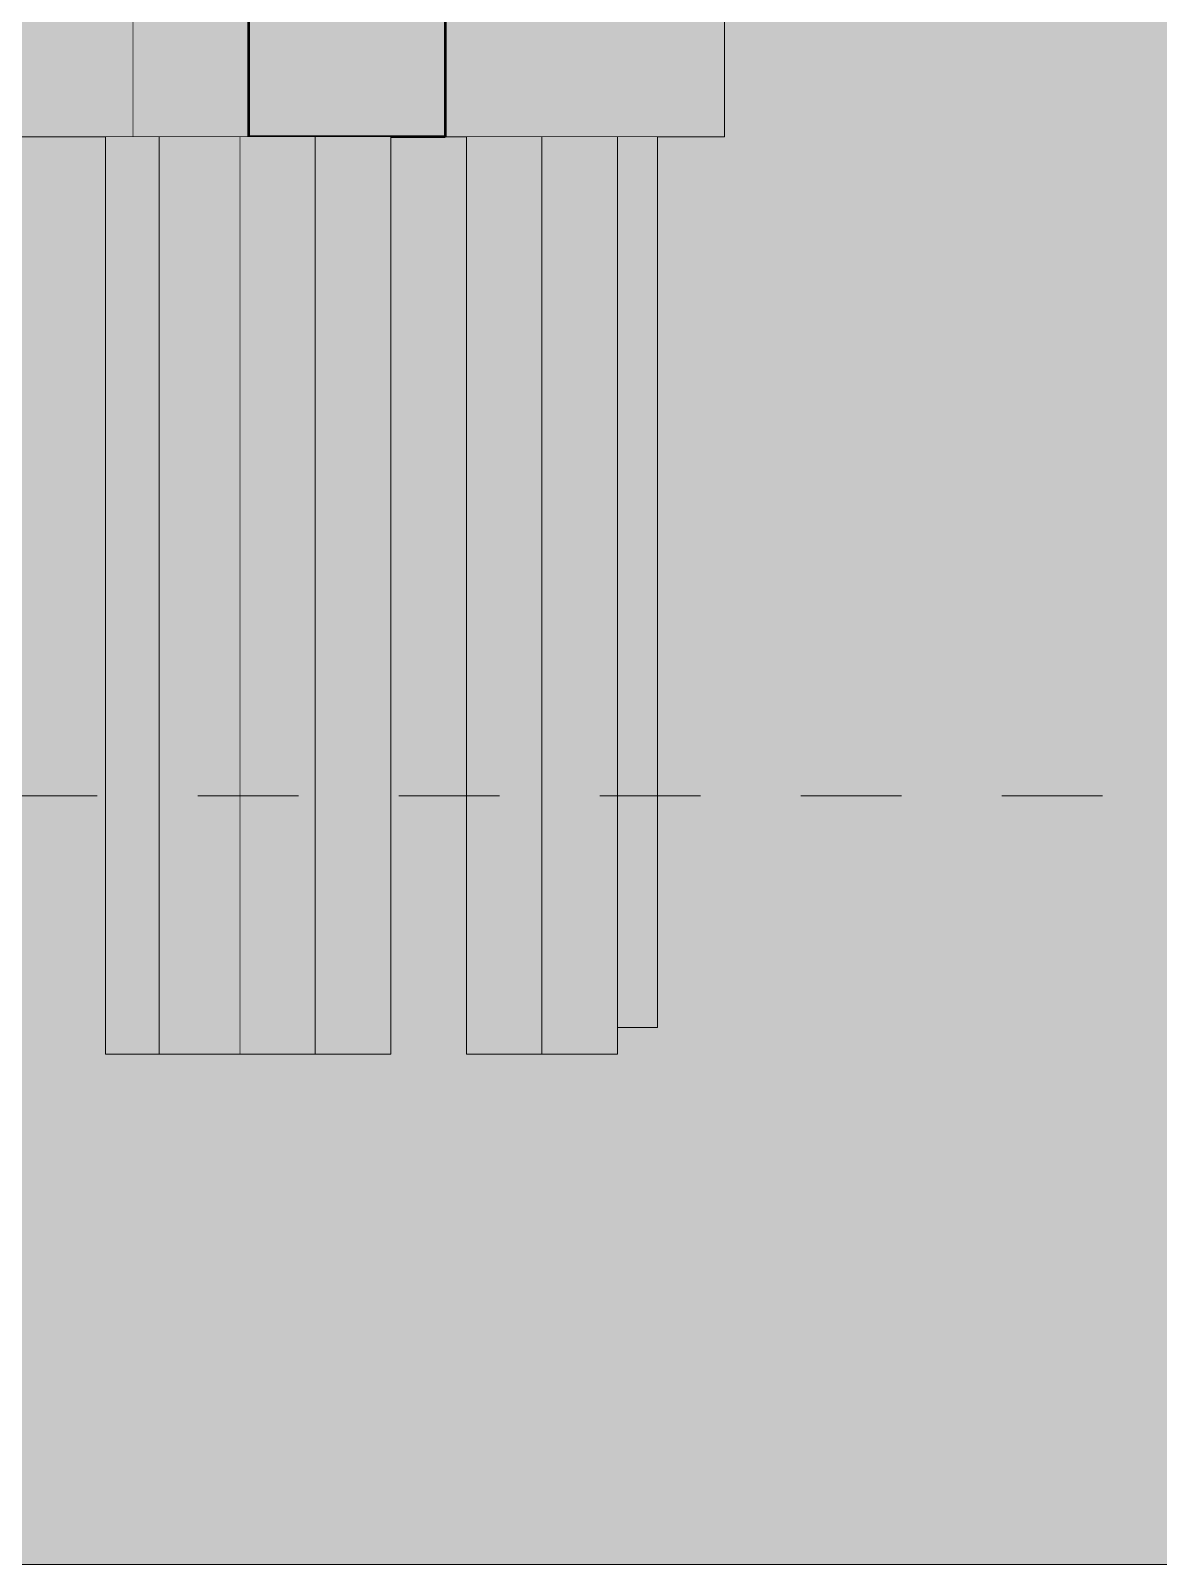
# Model space of a CAD drawing. Header units: millimetres. Extents: x -48147 to 1428745, y -495156 to 18123.
# Drawn here: x 1398597 to 1401764, y -495156 to -490851 of the extents above; entities that cross this region are included whole.
import ezdxf

# ---------------------------------------------------------------- set-up
doc = ezdxf.new("R2010")
doc.units = ezdxf.units.MM
doc.header["$MEASUREMENT"] = 0
doc.linetypes.add('Dashed', pattern=[2822.222233, 1411.111116, -1411.111116])
doc.linetypes.add('Wipeout_Contour', pattern=[1000, 0, -1000])
for name, color, linetype, lineweight, true_color in [('0_Pen_No__105', 7, 'Continuous', 15, 0xa6a6a6), ('S-160-M_FOUND.IFC Import_Pen_No__104', 7, 'Continuous', 15, 0xa6a6a6), ('S-160-M_FOUND.IFC Import_Pen_No__24', 7, 'Continuous', 50, 0x2a2a2a)]:
    doc.layers.add(name, color=color, linetype=linetype, lineweight=lineweight, true_color=true_color)
for name, color, linetype, lineweight in [('A-95-P_Drawing_Pen_No__1', 7, 'Continuous', 13), ('A-95-P_Drawing_Pen_No__84', 8, 'Continuous', 20), ('S-160-M_FOUND.IFC Import_Pen_No__1', 7, 'Continuous', 13), ('S-160-M_FOUND.IFC Import_Pen_No__4', 7, 'Continuous', 20)]:
    doc.layers.add(name, color=color, linetype=linetype, lineweight=lineweight)
doc.layers.add('S-160-M_FOUND.IFC Import', color=7, linetype='Continuous')

# ---------------------------------------------------------------- blocks, each defined once
blk = doc.blocks.new('Section Elem_531_2', base_point=(1341556.5, -489899))
at = {"color": 254, "linetype": 'Wipeout_Contour', "lineweight": 0, "ltscale": 5930517.583681281}
blk.add_wipeout([(1399208.8, -490399), (1398884, -490399), (1398884, -491149), (1399208.8, -491149)], dxfattribs=at).dxf.layer = 'S-160-M_FOUND.IFC Import'
at = {"color": 254, "linetype": 'Wipeout_Contour', "lineweight": 0, "ltscale": 5934696.391953213}
blk.add_wipeout([(1399761.2, -491149), (1400545.6, -491149), (1400545.6, -490399), (1399761.2, -490399)], dxfattribs=at).dxf.layer = 'S-160-M_FOUND.IFC Import'
at = {"layer": 'S-160-M_FOUND.IFC Import_Pen_No__104', "linetype": 'Continuous', "lineweight": 0, "true_color": 0x535353}
blk.add_hatch(color=251, dxfattribs=at).paths.add_polyline_path([(1399208.8, -490399), (1399208.8, -491149), (1399761.2, -491149), (1399761.2, -490399)])
at = {"layer": 'S-160-M_FOUND.IFC Import_Pen_No__24', "linetype": 'Continuous'}
for p, q in [((1399208.8, -490399), (1399208.8, -491149)), ((1399761.2, -490399), (1399208.8, -490399)), ((1399761.2, -490399), (1399761.2, -491149)), ((1399761.2, -491149), (1399208.8, -491149))]:
    blk.add_line(p, q, dxfattribs=at)
at = {"layer": 'S-160-M_FOUND.IFC Import_Pen_No__4', "linetype": 'Continuous'}
for p, q in [((1398884, -490399), (1399208.8, -490399)), ((1398884, -490399), (1398884, -491149)), ((1399761.2, -490399), (1400065.8, -490399)), ((1400545.6, -491149), (1400545.6, -490399)), ((1399208.8, -491149), (1398884, -491149)), ((1400545.6, -491149), (1399761.2, -491149))]:
    blk.add_line(p, q, dxfattribs=at)
blk = doc.blocks.new('Section Elem_532_2', base_point=(1341556.5, -489899))
at = {"color": 254, "linetype": 'Wipeout_Contour', "lineweight": 0, "ltscale": 7416552.246816411}
blk.add_wipeout([(1399184.5, -493724), (1399396.6, -493724), (1399396.6, -491149), (1399208.8, -491149), (1399184.5, -491149)], dxfattribs=at).dxf.layer = 'S-160-M_FOUND.IFC Import'
at = {"layer": 'S-160-M_FOUND.IFC Import_Pen_No__1', "linetype": 'Continuous'}
blk.add_line((1399184.5, -493724), (1399184.5, -491149), dxfattribs=at)
at = {"color": 254, "linetype": 'Wipeout_Contour', "lineweight": 0, "ltscale": 5934445.694475784}
blk.add_wipeout([(1399396.6, -493724), (1399608.7, -493724), (1399608.7, -491149), (1399396.6, -491149)], dxfattribs=at).dxf.layer = 'S-160-M_FOUND.IFC Import'
at = {"layer": 'S-160-M_FOUND.IFC Import_Pen_No__1', "linetype": 'Continuous'}
for p, q in [((1399396.6, -493724), (1399396.6, -491149)), ((1399608.7, -493724), (1399608.7, -491149)), ((1399184.5, -493724), (1399396.6, -493724)), ((1399396.6, -493724), (1399608.7, -493724))]:
    blk.add_line(p, q, dxfattribs=at)
blk = doc.blocks.new('Section Elem_533_2', base_point=(1341556.5, -489899))
at = {"color": 254, "linetype": 'Wipeout_Contour', "lineweight": 0, "ltscale": 5926467.594136423}
blk.add_wipeout([(1397760.8, -491149), (1398185.8, -491149), (1398185.8, -490399), (1397760.8, -490399)], dxfattribs=at).dxf.layer = 'S-160-M_FOUND.IFC Import'
at = {"layer": 'S-160-M_FOUND.IFC Import_Pen_No__4', "linetype": 'Continuous'}
blk.add_line((1397760.8, -490399), (1397760.8, -491149), dxfattribs=at)
at = {"color": 254, "linetype": 'Wipeout_Contour', "lineweight": 0, "ltscale": 5928587.081358909}
blk.add_wipeout([(1398185.8, -491149), (1398884, -491149), (1398884, -490399), (1398185.8, -490399)], dxfattribs=at).dxf.layer = 'S-160-M_FOUND.IFC Import'
at = {"layer": 'S-160-M_FOUND.IFC Import_Pen_No__4', "linetype": 'Continuous'}
for p, q in [((1397760.8, -490399), (1398185.8, -490399)), ((1398185.8, -490399), (1398722.7, -490399)), ((1398185.8, -491149), (1398185.8, -490399)), ((1398185.8, -491149), (1397760.8, -491149)), ((1398884, -491149), (1398185.8, -491149))]:
    blk.add_line(p, q, dxfattribs=at)
blk = doc.blocks.new('Section Elem_555_2', base_point=(1341556.5, -489899))
at = {"color": 254, "linetype": 'Wipeout_Contour', "lineweight": 0, "ltscale": 5937409.691325111}
blk.add_wipeout([(1400357.7, -491149), (1400245.1, -491149), (1400245.1, -493649), (1400357.7, -493649)], dxfattribs=at).dxf.layer = 'S-160-M_FOUND.IFC Import'
at = {"layer": 'S-160-M_FOUND.IFC Import_Pen_No__4', "linetype": 'Continuous'}
for q in [(1400357.7, -491149), (1400245.1, -493649)]:
    blk.add_line((1400357.7, -493649), q, dxfattribs=at)
blk = doc.blocks.new('Section Elem_579_2', base_point=(1341556.5, -489899))
at = {"color": 254, "linetype": 'Wipeout_Contour', "lineweight": 0, "ltscale": 5932106.301837466}
blk.add_wipeout([(1398807.7, -491149), (1398807.7, -493724), (1398957.7, -493724), (1398957.7, -491149)], dxfattribs=at).dxf.layer = 'S-160-M_FOUND.IFC Import'
at = {"layer": 'S-160-M_FOUND.IFC Import_Pen_No__1', "linetype": 'Continuous'}
blk.add_line((1398807.7, -493724), (1398807.7, -491149), dxfattribs=at)
at = {"color": 254, "linetype": 'Wipeout_Contour', "lineweight": 0, "ltscale": 5932817.175109846}
blk.add_wipeout([(1398957.7, -491149), (1398957.7, -493724), (1399184.5, -493724), (1399184.5, -491149)], dxfattribs=at).dxf.layer = 'S-160-M_FOUND.IFC Import'
at = {"layer": 'S-160-M_FOUND.IFC Import_Pen_No__1', "linetype": 'Continuous'}
for p, q in [((1398957.7, -493724), (1398957.7, -491149)), ((1398807.7, -493724), (1398957.7, -493724)), ((1398957.7, -493724), (1399184.5, -493724))]:
    blk.add_line(p, q, dxfattribs=at)
blk = doc.blocks.new('Section Elem_581_2', base_point=(1341556.5, -489899))
at = {"color": 254, "linetype": 'Wipeout_Contour', "lineweight": 0, "ltscale": 5936046.551772009}
blk.add_wipeout([(1399820.9, -491149), (1399820.9, -493724), (1400033, -493724), (1400033, -491149)], dxfattribs=at).dxf.layer = 'S-160-M_FOUND.IFC Import'
at = {"layer": 'S-160-M_FOUND.IFC Import_Pen_No__1', "linetype": 'Continuous'}
blk.add_line((1399820.9, -493724), (1399820.9, -491149), dxfattribs=at)
at = {"color": 254, "linetype": 'Wipeout_Contour', "lineweight": 0, "ltscale": 5936847.008683641}
blk.add_wipeout([(1400033, -491149), (1400033, -493724), (1400245.1, -493724), (1400245.1, -491149)], dxfattribs=at).dxf.layer = 'S-160-M_FOUND.IFC Import'
at = {"layer": 'S-160-M_FOUND.IFC Import_Pen_No__1', "linetype": 'Continuous'}
for p, q in [((1400033, -493724), (1400033, -491149)), ((1400245.1, -493724), (1400245.1, -491149)), ((1399820.9, -493724), (1400033, -493724)), ((1400033, -493724), (1400245.1, -493724))]:
    blk.add_line(p, q, dxfattribs=at)
blk = doc.blocks.new('S-27 Building Section_STORY_MARKER', base_point=(1341556.5, -489899))
at = {"layer": '0_Pen_No__105', "linetype": 'Dashed', "ltscale": 0.2}
blk.add_line((1357862.3, -492999), (1422610.8, -492999), dxfattribs=at)

msp = doc.modelspace()

# ---------------------------------------------------------------- block references
at = {"layer": 'S-160-M_FOUND.IFC Import'}
msp.add_blockref('Section Elem_531_2', (1341556.5, -489899), dxfattribs=at)

# ---------------------------------------------------------------- next in the draw order: block references
for name in ['Section Elem_533_2', 'Section Elem_532_2', 'Section Elem_555_2']:
    msp.add_blockref(name, (1341556.5, -489899), dxfattribs=at)

# ---------------------------------------------------------------- next in the draw order: block references
for name in ['Section Elem_579_2', 'Section Elem_581_2']:
    msp.add_blockref(name, (1341556.5, -489899), dxfattribs=at)

# ---------------------------------------------------------------- next in the draw order: hatches: boundary and pattern name
at = {"layer": 'A-95-P_Drawing_Pen_No__84', "linetype": 'Continuous'}
msp.add_hatch(color=256, dxfattribs=at).paths.add_polyline_path([(1354719.7, -495155.8), (1354719.7, -489899), (1374476.9, -489899), (1374476.9, -490829), (1374977.2, -490829), (1374977.2, -490303.5), (1399868, -490303.5), (1399868, -490124), (1419989.7, -490124), (1419989.7, -490828.9), (1420521.3, -490828.9), (1420521.3, -489899), (1428745.5, -489899), (1428745.5, -495155.8)])

# ---------------------------------------------------------------- next in the draw order: linework, layer by layer
at = {"layer": 'A-95-P_Drawing_Pen_No__1', "linetype": 'Continuous', "flags": 128}
msp.add_lwpolyline([(1354719.7, -495155.8), (1354719.7, -489899), (1374476.9, -489899), (1374476.9, -490829), (1374977.2, -490829), (1374977.2, -490303.5), (1399868, -490303.5), (1399868, -490124), (1419989.7, -490124), (1419989.7, -490828.9), (1420521.3, -490828.9), (1420521.3, -489899), (1428745.5, -489899), (1428745.5, -495155.8)], close=True, dxfattribs=at)

# ---------------------------------------------------------------- next in the draw order: block references
at = {"linetype": 'Continuous', "lineweight": 0}
msp.add_blockref('S-27 Building Section_STORY_MARKER', (1341556.5, -489899), dxfattribs=at)

doc.saveas('drawing.dxf')
